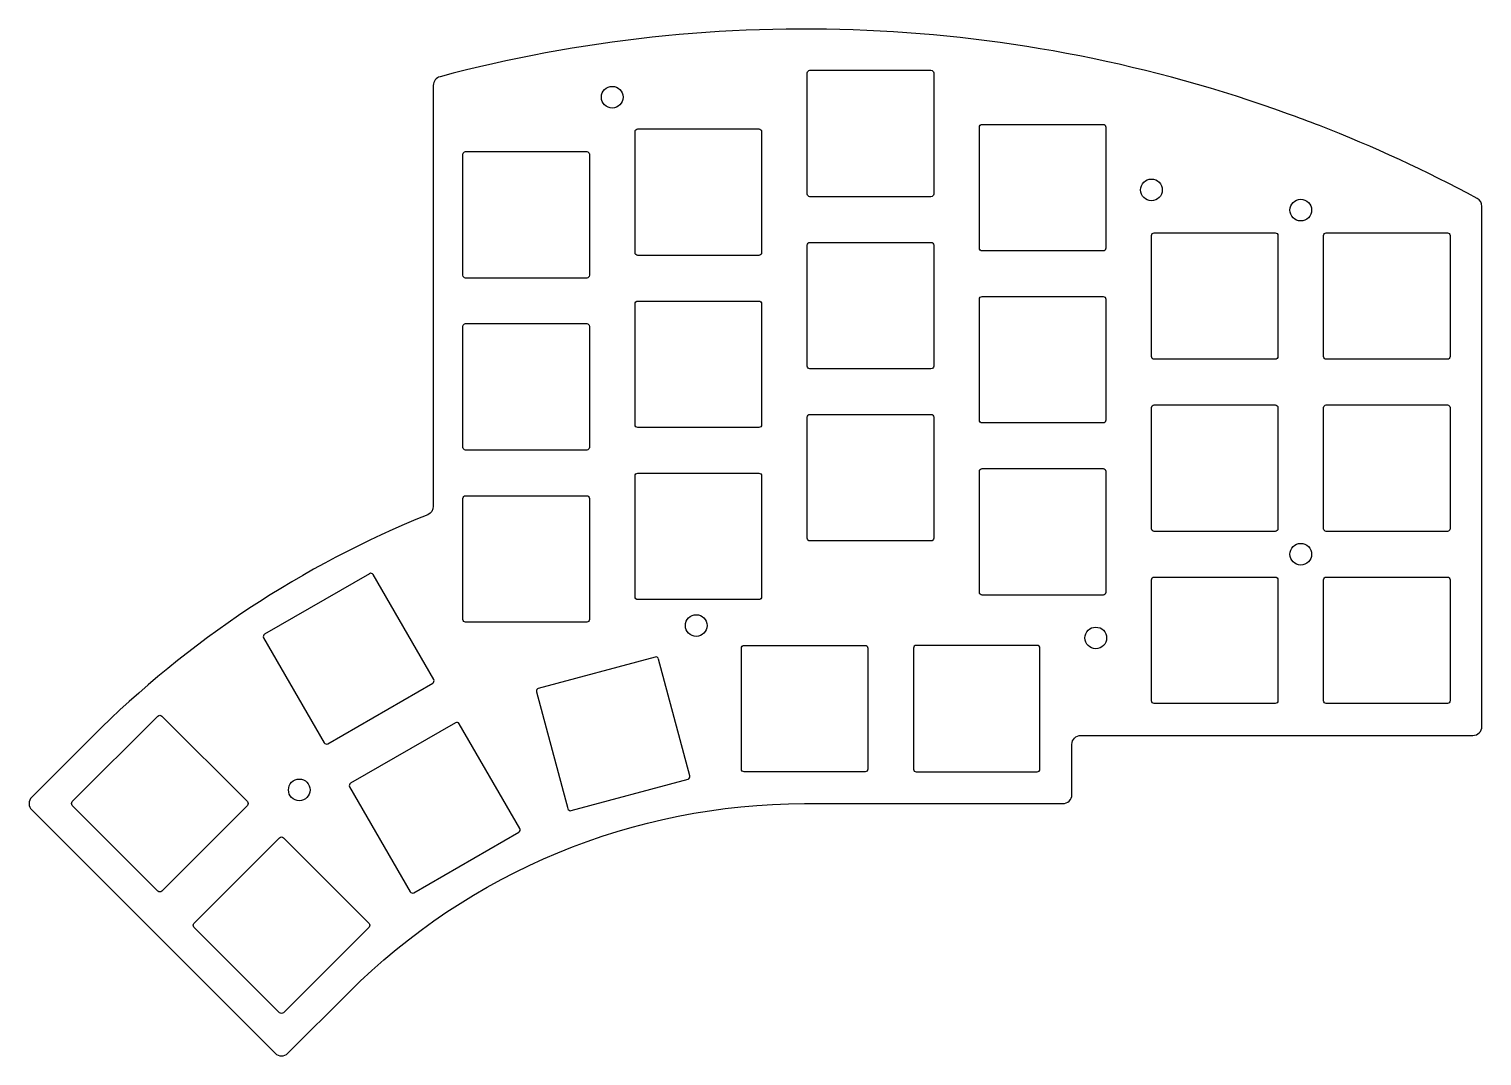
# Model space of a CAD drawing. Header units: millimetres. Extents: x -131 to 30, y -46 to 68.
import ezdxf

# ---------------------------------------------------------------- set-up
doc = ezdxf.new("R2010")
doc.units = ezdxf.units.MM
doc.layers.get('0').update_dxf_attribs({"linetype": 'CONTINUOUS'})

msp = doc.modelspace()

# ---------------------------------------------------------------- linework, layer by layer
for p, q in [((-93.55, 7.37), (-105.15, 0.67)), ((-86.44, -4.34), (-93.14, 7.26)), ((-105.27, 0.27), (-98.56, -11.34)), ((-61.92, -1.86), (-74.86, -5.33)), ((-58.08, -15.02), (-61.55, -2.08)), ((-98.15, -11.45), (-86.55, -4.75)), ((-75.07, -5.7), (-71.6, -18.64)), ((-84.02, -9.13), (-95.63, -15.83)), ((-76.91, -20.84), (-83.61, -9.24)), ((-71.24, -18.86), (-58.29, -15.39)), ((-95.74, -16.24), (-89.04, -27.84)), ((-88.63, -27.95), (-77.02, -21.25)), ((-90.03, -26.12), (-89.04, -27.84))]:
    msp.add_line(p, q)
for points in [[(28.57, -10.53, 0.414214), (29.58, -9.53), (29.58, 48.03, 0.276008), (29.05, 48.91, 0.030622), (11.59, 56.97, 0.005983), (8.07, 58.29, 0.152906), (-85.73, 62.39, 0.340035), (-86.48, 61.43), (-86.48, 14.83, -0.305823), (-87.1, 13.9, 0.10078), (-124.19, -10.64), (-130.93, -17.37, 0.414214), (-130.93, -18.79), (-103.99, -45.73, 0.414214), (-102.57, -45.73), (-95.84, -38.99, -0.198912), (-45.39, -18.09), (-16.81, -18.09, 0.414214), (-15.81, -17.09), (-15.81, -11.53, -0.414214), (-14.81, -10.53)], [(-31.1, 62.8), (-31.1, 49.4, -0.414214), (-31.4, 49.1), (-44.8, 49.1, -0.414214), (-45.1, 49.4), (-45.1, 62.8, -0.414214), (-44.8, 63.1), (-31.4, 63.1, -0.414214)], [(-64.15, 42.9), (-64.15, 56.3, -0.414214), (-63.85, 56.6), (-50.45, 56.6, -0.414214), (-50.15, 56.3), (-50.15, 42.9, -0.414214), (-50.45, 42.6), (-63.85, 42.6, -0.414214)], [(-25.75, 57.1), (-12.35, 57.1, -0.414214), (-12.05, 56.8), (-12.05, 43.4, -0.414214), (-12.35, 43.1), (-25.75, 43.1, -0.414214), (-26.05, 43.4), (-26.05, 56.8, -0.414214)], [(-83.2, 40.4), (-83.2, 53.8, -0.414214), (-82.9, 54.1), (-69.5, 54.1, -0.414214), (-69.2, 53.8), (-69.2, 40.4, -0.414214), (-69.5, 40.1), (-82.9, 40.1, -0.414214)], [(-6.7, 45.1), (6.7, 45.1, -0.414214), (7, 44.8), (7, 31.4, -0.414214), (6.7, 31.1), (-6.7, 31.1, -0.414214), (-7, 31.4), (-7, 44.8, -0.414214)], [(12.35, 45.1), (25.75, 45.1, -0.414214), (26.05, 44.8), (26.05, 31.4, -0.414214), (25.75, 31.1), (12.35, 31.1, -0.414214), (12.05, 31.4), (12.05, 44.8, -0.414214)], [(-44.8, 44.05), (-31.4, 44.05, -0.414214), (-31.1, 43.75), (-31.1, 30.35, -0.414214), (-31.4, 30.05), (-44.8, 30.05, -0.414214), (-45.1, 30.35), (-45.1, 43.75, -0.414214)], [(-64.15, 37.25, -0.414214), (-63.85, 37.55), (-50.45, 37.55, -0.414214), (-50.15, 37.25), (-50.15, 23.85, -0.414214), (-50.45, 23.55), (-63.85, 23.55, -0.414214), (-64.15, 23.85)], [(-26.05, 37.75, -0.414214), (-25.75, 38.05), (-12.35, 38.05, -0.414214), (-12.05, 37.75), (-12.05, 24.35, -0.414214), (-12.35, 24.05), (-25.75, 24.05, -0.414214), (-26.05, 24.35)], [(-82.9, 21.05, -0.414214), (-83.2, 21.35), (-83.2, 34.75, -0.414214), (-82.9, 35.05), (-69.5, 35.05, -0.414214), (-69.2, 34.75), (-69.2, 21.35, -0.414214), (-69.5, 21.05)], [(7, 12.35, -0.414214), (6.7, 12.05), (-6.7, 12.05, -0.414214), (-7, 12.35), (-7, 25.75, -0.414214), (-6.7, 26.05), (6.7, 26.05, -0.414214), (7, 25.75)], [(12.05, 25.75, -0.414214), (12.35, 26.05), (25.75, 26.05, -0.414214), (26.05, 25.75), (26.05, 12.35, -0.414214), (25.75, 12.05), (12.35, 12.05, -0.414214), (12.05, 12.35)], [(-31.4, 11), (-44.8, 11, -0.414214), (-45.1, 11.3), (-45.1, 24.7, -0.414214), (-44.8, 25), (-31.4, 25, -0.414214), (-31.1, 24.7), (-31.1, 11.3, -0.414214)], [(-64.15, 18.2, -0.414214), (-63.85, 18.5), (-50.45, 18.5, -0.414214), (-50.15, 18.2), (-50.15, 4.8, -0.414214), (-50.45, 4.5), (-63.85, 4.5, -0.414214), (-64.15, 4.8)], [(-25.75, 19), (-12.35, 19, -0.414214), (-12.05, 18.7), (-12.05, 5.3, -0.414214), (-12.35, 5), (-25.75, 5, -0.414214), (-26.05, 5.3), (-26.05, 18.7, -0.414214)], [(-69.2, 15.7), (-69.2, 2.3, -0.414214), (-69.5, 2), (-82.9, 2, -0.414214), (-83.2, 2.3), (-83.2, 15.7, -0.414214), (-82.9, 16), (-69.5, 16, -0.414214)], [(-6.7, -7, -0.414214), (-7, -6.7), (-7, 6.7, -0.414214), (-6.7, 7), (6.7, 7, -0.414214), (7, 6.7), (7, -6.7, -0.414214), (6.7, -7)], [(12.05, -6.7), (12.05, 6.7, -0.414214), (12.35, 7), (25.75, 7, -0.414214), (26.05, 6.7), (26.05, -6.7, -0.414214), (25.75, -7), (12.35, -7, -0.414214)], [(-38.69, -0.57, -0.414214), (-38.39, -0.87), (-38.39, -14.27, -0.414214), (-38.69, -14.57), (-52.09, -14.57, -0.414214), (-52.39, -14.27), (-52.39, -0.87, -0.414214), (-52.09, -0.57)], [(-33.04, -14.57), (-19.64, -14.57, 0.414214), (-19.34, -14.27), (-19.34, -0.87, 0.414214), (-19.64, -0.57), (-33.04, -0.57, 0.414214), (-33.34, -0.87), (-33.34, -14.27, 0.414214)], [(-126.44, -18.29, -0.411534), (-126.44, -17.87), (-116.96, -8.39, -0.414214), (-116.54, -8.39), (-107.06, -17.87, -0.414214), (-107.06, -18.29), (-116.54, -27.77, -0.414214), (-116.96, -27.77)], [(-103.07, -41.24, -0.341198), (-103.49, -41.24), (-112.97, -31.76, -0.409517), (-112.97, -31.34), (-103.49, -21.86, -0.414214), (-103.07, -21.86), (-93.59, -31.34, -0.414214), (-93.59, -31.76)]]:
    msp.add_lwpolyline(points, format="xyb", close=True)
for centre in [(-66.68, 60.12), (-7, 49.85), (9.52, 47.62), (9.52, 9.52), (-57.38, 1.63), (-13.16, 0.25), (-101.31, -16.57)]:
    msp.add_circle(centre, 1.2)
for centre, radius, start, end in [((-93.4, 7.11), 0.3, 30.0483, 119.9517), ((-104.99, 0.41), 0.306, 120.7592, 205.9584), ((-61.84, -2.15), 0.3, 15, 105), ((-86.7, -4.49), 0.3, -60, 30), ((-74.78, -5.62), 0.3, 105, 195), ((-83.87, -9.39), 0.3, 30, 120), ((-98.3, -11.19), 0.3, 210, 300), ((-95.48, -16.09), 0.3, 120, 210), ((-58.37, -15.1), 0.3, -75, 15), ((-58.37, -15.1), 0.3, -75, 15), ((-71.31, -18.57), 0.3, 195, 285), ((-77.17, -20.99), 0.3, -60, 30), ((-88.78, -27.69), 0.3, 210, 300)]:
    msp.add_arc(centre, radius, start, end)

doc.saveas('drawing.dxf')
